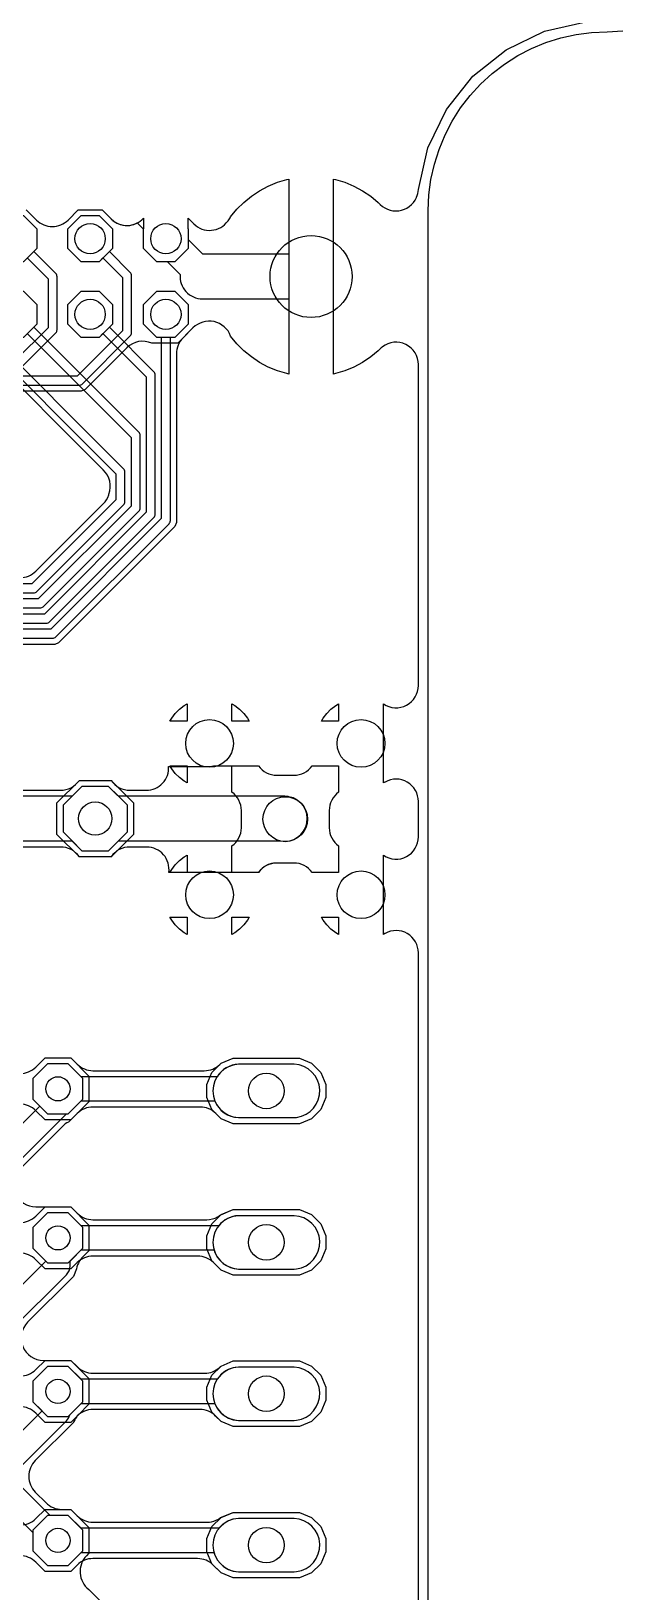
# Model space of a CAD drawing. Header units: millimetres. Extents: x -12 to 258, y 0 to 147.
# Drawn here: x 232.7 to 252.5, y 50.2 to 102.5 of the extents above; entities that cross this region are included whole.
import ezdxf

# ---------------------------------------------------------------- set-up
doc = ezdxf.new("R2010")
doc.units = ezdxf.units.MM

msp = doc.modelspace()

# ---------------------------------------------------------------- linework, layer by layer
at = {"layer": '16_copper'}
for points in [[(245.67, 44.92), (245.67, 71.592, 0.574147), (244.551, 72.245), (244.545, 72.242), (244.495, 72.213), (244.495, 73.54, 0.000022), (244.495, 73.54), (244.495, 74.867, 0.603139), (245.67, 75.488), (245.67, 76.672, 0.574147), (244.551, 77.325), (244.545, 77.322), (244.495, 77.293), (244.495, 78.62, 0.000022), (244.495, 78.62), (244.495, 79.947, 0.603139), (245.67, 80.568), (245.67, 91.331, 0.622555), (244.462, 91.925), (244.452, 91.916, 0.056714), (244.325, 91.797), (244.07, 91.588), (243.796, 91.405), (243.506, 91.249), (243.201, 91.123), (242.886, 91.028), (242.82, 91.014), (242.82, 94.285, 0.000022), (242.82, 94.285), (242.82, 97.556), (242.886, 97.542), (243.201, 97.447), (243.506, 97.321), (243.796, 97.165), (244.07, 96.982), (244.325, 96.773, 0.56465), (245.604, 96.933), (245.61, 96.945, 0.088225), (245.668, 97.207), (245.987, 98.604), (246.606, 99.889), (247.496, 101.004), (248.611, 101.894), (249.896, 102.513), (251.287, 102.83)], [(232.52, 96.52), (232.86, 96.18, 0.414214), (233.92, 96.18), (234.26, 96.52), (235.06, 96.52), (235.364, 96.216, 0.428397), (236.45, 96.242), (236.45, 95.883), (236.438, 95.871), (236.438, 95.239), (236.884, 94.793), (237.516, 94.793), (237.962, 95.239), (237.962, 95.871), (237.95, 95.883), (237.95, 96.242), (238.139, 96.053, 0.463048), (239.279, 96.146), (239.288, 96.159, 0.04966), (239.373, 96.285), (239.582, 96.54), (239.815, 96.773), (240.07, 96.982), (240.344, 97.165), (240.634, 97.321), (240.939, 97.447), (241.254, 97.542), (241.32, 97.556), (241.32, 94.285, 0.000022), (241.32, 94.285), (241.32, 91.014), (241.254, 91.028), (240.939, 91.123), (240.634, 91.249), (240.344, 91.405), (240.07, 91.588), (239.815, 91.797), (239.582, 92.03), (239.373, 92.285, 0.553348), (238.11, 92.56), (237.775, 92.225, 0.198912), (237.556, 91.695), (237.556, 86.029), (237.501, 85.899), (233.601, 81.999), (233.471, 81.944), (215.558, 81.944, 0.198912)], [(214.742, 83.164), (232.979, 83.164, 0.198912), (233.087, 83.208), (236.292, 86.413, 0.198912), (236.336, 86.521), (236.336, 88.951, 0.198912), (236.292, 89.059), (232.767, 92.584), (232.882, 92.699), (232.882, 93.331), (232.436, 93.777)], [(214.953, 82.656), (233.19, 82.656, 0.198912), (233.297, 82.7), (236.8, 86.203, 0.198912), (236.844, 86.31), (236.844, 90.983, 0.198912), (236.8, 91.091), (235.307, 92.584), (235.422, 92.699), (235.422, 93.331), (234.976, 93.777), (234.344, 93.777), (233.898, 93.331), (233.898, 92.699), (234.344, 92.253), (234.976, 92.253), (235.091, 92.368), (236.54, 90.92), (236.54, 86.374), (233.126, 82.96), (214.89, 82.96, 0.198912)], [(215.163, 82.148), (233.4, 82.148, 0.198912), (233.508, 82.192), (237.308, 85.992, 0.198912), (237.352, 86.1), (237.352, 92.253), (237.516, 92.253), (237.962, 92.699), (237.962, 93.331), (237.516, 93.777), (236.884, 93.777), (236.438, 93.331), (236.438, 92.699), (236.884, 92.253), (237.048, 92.253), (237.048, 86.163), (233.337, 82.452), (215.1, 82.452, 0.198912)], [(230.792, 92.392), (235.524, 87.661), (235.524, 86.794), (232.706, 83.976), (214.469, 83.976, 0.198912)], [(214.532, 83.672), (232.769, 83.672, 0.198912), (232.876, 83.716), (235.784, 86.624, 0.198912), (235.828, 86.731), (235.828, 87.724, 0.198912), (235.784, 87.832), (231.052, 92.563)], [(232.551, 92.368), (236.032, 88.888), (236.032, 86.584), (232.916, 83.468), (214.679, 83.468, 0.198912)], [(232.311, 84.18, 0.198912), (232.841, 84.399), (235.101, 86.659, 0.119045), (235.284, 86.959), (235.292, 86.986, 0.29725), (235.101, 87.796), (230.98, 91.917, 0.24088)], [(231.477, 77.049), (233.659, 77.049, 0.252577), (234.299, 77.379), (235.361, 77.379, 0.252577), (236.001, 77.049), (236.544, 77.049, 0.434215), (237.292, 77.85), (238.657, 77.85), (238.737, 77.858), (238.798, 77.87), (240.305, 77.87, 0.243353), (240.917, 77.553), (241.493, 77.553, 0.243252), (242.105, 77.87), (242.995, 77.87), (242.995, 76.98, 0.243353), (242.678, 76.368), (242.678, 75.792, 0.243252), (242.995, 75.18), (242.995, 74.29), (242.105, 74.29, 0.243354), (241.493, 74.607), (240.917, 74.607, 0.243253), (240.305, 74.29), (238.665, 74.29, 0.000022), (238.665, 74.29), (237.299, 74.29, 0.455108), (236.557, 75.143), (236.001, 75.143, 0.252577), (235.361, 74.813), (234.299, 74.813, 0.252577), (233.659, 75.143), (231.932, 75.143, 0.099923)], [(231.932, 75.346), (234.053, 75.346), (234.383, 75.017), (235.277, 75.017), (235.607, 75.346), (241.055, 75.346, 0.997008), (241.326, 76.833), (241.298, 76.838, 0.0366), (241.189, 76.846), (235.607, 76.846), (235.277, 77.175), (234.383, 77.175), (234.053, 76.846), (231.852, 76.846)], [(231.78, 67.763, 0.414214), (232.84, 67.763), (233.149, 68.071), (234.011, 68.071), (234.223, 67.859, 0.198913), (234.754, 67.64), (238.49, 67.64, 0.194198), (239.01, 67.85), (239.02, 67.859), (239.052, 67.891), (239.456, 68.059), (241.684, 68.059), (242.088, 67.891), (242.397, 67.582), (242.564, 67.179), (242.564, 66.741), (242.397, 66.338), (242.088, 66.029), (241.684, 65.861), (239.456, 65.861), (239.052, 66.029), (238.88, 66.201, 0.198914), (238.35, 66.42), (234.754, 66.42, 0.198913), (234.223, 66.201), (234.011, 65.989), (233.149, 65.989), (232.84, 66.297, 0.414214), (231.78, 66.297)], [(231.78, 62.763, 0.414214), (232.84, 62.763), (233.149, 63.071), (234.011, 63.071), (234.223, 62.859, 0.198913), (234.754, 62.64), (238.57, 62.64, 0.128406), (238.936, 62.736), (238.961, 62.749, 0.031694), (239.04, 62.806), (239.456, 62.979), (241.684, 62.979), (242.088, 62.811), (242.397, 62.502), (242.564, 62.099), (242.564, 61.661), (242.397, 61.258), (242.088, 60.949), (241.684, 60.781), (239.456, 60.781), (239.052, 60.949), (238.8, 61.201, 0.198913), (238.27, 61.42), (234.754, 61.42, 0.198913), (234.223, 61.201), (234.011, 60.989), (233.149, 60.989), (232.84, 61.297, 0.414214), (231.78, 61.297)], [(231.78, 57.613, 0.414214), (232.84, 57.613), (233.149, 57.921), (234.011, 57.921), (234.223, 57.709, 0.198913), (234.754, 57.49), (238.5, 57.49, 0.184647), (239, 57.681), (239.02, 57.7, 0.014251), (239.052, 57.731), (239.456, 57.899), (241.684, 57.899), (242.088, 57.731), (242.397, 57.422), (242.564, 57.019), (242.564, 56.581), (242.397, 56.178), (242.088, 55.869), (241.684, 55.701), (239.456, 55.701), (239.052, 55.869), (238.87, 56.051, 0.198914), (238.34, 56.27), (234.754, 56.27, 0.198913), (234.223, 56.051), (234.011, 55.839), (233.149, 55.839), (232.84, 56.147, 0.414214), (231.78, 56.147)], [(231.78, 52.613, 0.414214), (232.84, 52.613), (233.149, 52.921), (234.011, 52.921), (234.223, 52.709, 0.198912), (234.754, 52.49), (238.58, 52.49, 0.105278), (238.885, 52.555), (238.911, 52.566, 0.048353), (239.037, 52.645), (239.456, 52.819), (241.684, 52.819), (242.088, 52.651), (242.397, 52.342), (242.564, 51.939), (242.564, 51.501), (242.397, 51.098), (242.088, 50.789), (241.684, 50.621), (239.456, 50.621), (239.052, 50.789), (238.79, 51.051, 0.198913), (238.26, 51.27), (234.754, 51.27, 0.198912), (234.223, 51.051), (234.011, 50.839), (233.149, 50.839), (232.84, 51.147, 0.414214), (231.78, 51.147)]]:
    msp.add_lwpolyline(points, format="xyb", dxfattribs=at)
for points in [[(232.882, 95.239), (232.882, 95.871), (232.436, 96.317), (231.804, 96.317), (231.358, 95.871), (231.358, 95.239), (231.804, 94.793), (232.436, 94.793)], [(235.422, 95.239), (235.422, 95.871), (234.976, 96.317), (234.344, 96.317), (233.898, 95.871), (233.898, 95.239), (234.344, 94.793), (234.976, 94.793)], [(237.338, 79.37), (237.395, 79.468), (237.517, 79.627), (237.658, 79.768), (237.817, 79.89), (237.915, 79.947), (237.915, 79.37)], [(239.415, 79.37), (239.415, 79.947), (239.513, 79.89), (239.672, 79.768), (239.813, 79.627), (239.935, 79.468), (239.992, 79.37)], [(242.418, 79.37), (242.475, 79.468), (242.597, 79.627), (242.738, 79.768), (242.897, 79.89), (242.995, 79.947), (242.995, 79.37)], [(237.817, 72.27), (237.658, 72.392), (237.517, 72.533), (237.395, 72.692), (237.338, 72.79), (237.915, 72.79), (237.915, 72.213)], [(239.415, 72.79), (239.992, 72.79), (239.935, 72.692), (239.813, 72.533), (239.672, 72.392), (239.513, 72.27), (239.415, 72.213)], [(242.897, 72.27), (242.738, 72.392), (242.597, 72.533), (242.475, 72.692), (242.418, 72.79), (242.995, 72.79), (242.995, 72.213)]]:
    msp.add_lwpolyline(points, close=True, dxfattribs=at)
for points in [[(241.582, 66.071, 0.916332), (241.504, 67.855), (239.636, 67.855, 0.246449), (238.916, 67.436), (234.359, 67.436), (233.927, 67.868), (233.233, 67.868), (232.742, 67.377), (232.742, 66.683), (233.233, 66.192), (233.927, 66.192), (234.359, 66.624), (238.844, 66.624, 0.293587), (239.636, 66.065), (241.504, 66.065)], [(241.582, 60.991, 0.916332), (241.504, 62.775), (239.636, 62.775, 0.217564), (238.973, 62.436), (234.359, 62.436), (233.927, 62.868), (233.233, 62.868), (232.742, 62.377), (232.742, 61.683), (233.233, 61.192), (233.927, 61.192), (234.359, 61.624), (238.816, 61.624, 0.31946), (239.636, 60.985), (241.504, 60.985)], [(241.582, 55.911, 0.916332), (241.504, 57.695), (239.636, 57.695, 0.242942), (238.922, 57.286), (234.359, 57.286), (233.927, 57.718), (233.233, 57.718), (232.742, 57.227), (232.742, 56.533), (233.233, 56.042), (233.927, 56.042), (234.359, 56.474), (238.841, 56.474, 0.296815), (239.636, 55.905), (241.504, 55.905)], [(241.582, 50.831, 0.916332), (241.504, 52.615), (239.636, 52.615, 0.213751), (238.981, 52.286), (234.359, 52.286), (233.927, 52.718), (233.233, 52.718), (232.742, 52.227), (232.742, 51.533), (233.233, 51.042), (233.927, 51.042), (234.359, 51.474), (238.814, 51.474, 0.322647), (239.636, 50.825), (241.504, 50.825)]]:
    msp.add_lwpolyline(points, format="xyb", close=True, dxfattribs=at)
at = {"layer": '1_copper'}
for points in [[(245.67, 44.92), (245.67, 71.592, 0.574147), (244.551, 72.245), (244.545, 72.242), (244.495, 72.213), (244.495, 73.54, 0.000022), (244.495, 73.54), (244.495, 74.867, 0.603139), (245.67, 75.488), (245.67, 76.672, 0.574147), (244.551, 77.325), (244.545, 77.322), (244.495, 77.293), (244.495, 78.62, 0.000022), (244.495, 78.62), (244.495, 79.947, 0.603139), (245.67, 80.568), (245.67, 91.331, 0.622555), (244.462, 91.925), (244.452, 91.916, 0.056714), (244.325, 91.797), (244.07, 91.588), (243.796, 91.405), (243.506, 91.249), (243.201, 91.123), (242.886, 91.028), (242.82, 91.014), (242.82, 94.285, 0.000022), (242.82, 94.285), (242.82, 97.556), (242.886, 97.542), (243.201, 97.447), (243.506, 97.321), (243.796, 97.165), (244.07, 96.982), (244.325, 96.773, 0.564636), (245.604, 96.933), (245.61, 96.945, 0.088225), (245.668, 97.207), (245.987, 98.604), (246.606, 99.889), (247.496, 101.004), (248.611, 101.894), (249.896, 102.513), (251.287, 102.83)], [(232.52, 96.52), (232.86, 96.18, 0.414214), (233.92, 96.18), (234.26, 96.52), (235.06, 96.52), (235.364, 96.216, 0.327918), (236.242, 96.082), (236.446, 95.878), (236.438, 95.871), (236.438, 95.239), (236.884, 94.793), (237.244, 94.793), (237.681, 94.355, 0.442025), (238.427, 93.535), (241.32, 93.535), (241.32, 91.014), (241.254, 91.028), (240.939, 91.123), (240.634, 91.249), (240.344, 91.405), (240.07, 91.588), (239.815, 91.797), (239.582, 92.03), (239.373, 92.285, 0.553348), (238.11, 92.56), (237.6, 92.05), (236.727, 92.05, 0.308725), (235.896, 91.893), (234.493, 90.491), (234.363, 90.436), (231.787, 90.436, 0.198912)], [(231.392, 90.64), (234.292, 90.64, 0.198912), (234.4, 90.684), (236.008, 92.292, 0.198912), (236.052, 92.4), (236.052, 94.315, 0.198912), (236.008, 94.423), (235.307, 95.124), (235.422, 95.239), (235.422, 95.871), (234.976, 96.317), (234.344, 96.317), (233.898, 95.871), (233.898, 95.239), (234.344, 94.793), (234.976, 94.793), (235.091, 94.908), (235.748, 94.252), (235.748, 92.463), (234.229, 90.944), (231.329, 90.944, 0.198912)], [(232.308, 91.192), (233.508, 92.392, 0.198912), (233.552, 92.5), (233.552, 94.275, 0.198912), (233.508, 94.383), (232.767, 95.124), (232.882, 95.239), (232.882, 95.871), (232.436, 96.317)], [(231.78, 67.763, 0.414214), (232.84, 67.763), (233.149, 68.071), (234.011, 68.071), (234.621, 67.461), (234.621, 66.599), (233.937, 65.915, 0.084875), (233.731, 65.769), (232.314, 64.352, 0.66818), (232.844, 63.071), (234.011, 63.071), (234.621, 62.461), (234.621, 61.599), (234.409, 61.387, 0.050059), (234.314, 61.271), (234.3, 61.247, 0.090449), (234.202, 60.989), (234.097, 60.735), (232.564, 59.202, 0.66818), (233.094, 57.921), (234.011, 57.921), (234.621, 57.311), (234.621, 56.449), (234.265, 56.093, 0.068579), (234.142, 55.929), (234.111, 55.868, 0.011624), (234.097, 55.835), (232.822, 54.56, 0.414214), (232.822, 53.5), (233.181, 53.141, 0.198912), (233.711, 52.921), (234.011, 52.921), (234.621, 52.311), (234.621, 51.449), (234.534, 51.362, 0.444678), (234.614, 50.233), (238.864, 45.983, 0.303347)]]:
    msp.add_lwpolyline(points, format="xyb", dxfattribs=at)
for points in [[(237.962, 95.871), (237.95, 95.883), (237.95, 96.242), (238.139, 96.053, 0.463048), (239.279, 96.146), (239.288, 96.159, 0.04966), (239.373, 96.285), (239.582, 96.54), (239.815, 96.773), (240.07, 96.982), (240.344, 97.165), (240.634, 97.321), (240.939, 97.447), (241.254, 97.542), (241.32, 97.556), (241.32, 95.035), (238.438, 95.035), (237.962, 95.511)], [(239.415, 74.29), (239.415, 75.18, 0.243354), (239.732, 75.792), (239.732, 76.368, 0.243253), (239.415, 76.98), (239.415, 77.87), (240.305, 77.87, 0.243353), (240.917, 77.553), (241.493, 77.553, 0.243252), (242.105, 77.87), (242.995, 77.87), (242.995, 76.98, 0.243353), (242.678, 76.368), (242.678, 75.792, 0.243252), (242.995, 75.18), (242.995, 74.29), (242.105, 74.29, 0.243354), (241.493, 74.607), (240.917, 74.607), (240.909, 74.606), (240.901, 74.607), (240.875, 74.605), (240.849, 74.604), (240.841, 74.603), (240.833, 74.602), (240.807, 74.598), (240.781, 74.594), (240.773, 74.593), (240.765, 74.591), (240.74, 74.585), (240.714, 74.579), (240.707, 74.576), (240.699, 74.574), (240.674, 74.566), (240.649, 74.557), (240.642, 74.554), (240.635, 74.552), (240.61, 74.541), (240.586, 74.53), (240.579, 74.526), (240.572, 74.523), (240.549, 74.51), (240.526, 74.497), (240.52, 74.493), (240.513, 74.489), (240.492, 74.474), (240.47, 74.459), (240.464, 74.454), (240.457, 74.449), (240.437, 74.432), (240.417, 74.416), (240.411, 74.41), (240.405, 74.405), (240.387, 74.386), (240.368, 74.368), (240.363, 74.362), (240.357, 74.356), (240.341, 74.336), (240.323, 74.315), (240.319, 74.309), (240.314, 74.303), (240.305, 74.29)], [(241.582, 66.071, 0.916332), (241.504, 67.855), (239.636, 67.855, 0.957293), (239.636, 66.065), (241.504, 66.065)], [(231.73, 58.824, 0.19886), (232.017, 58.943), (233.867, 60.793, 0.198912), (233.986, 61.08), (233.986, 61.251), (234.418, 61.683), (234.418, 62.377), (233.927, 62.868), (233.233, 62.868), (232.742, 62.377), (232.742, 61.683), (233.174, 61.251), (233.174, 61.248), (231.562, 59.636), (220.96, 59.636, 0.920803), (220.893, 58.829), (220.96, 58.824), (231.73, 58.824)], [(241.582, 60.991, 0.916332), (241.504, 62.775), (239.636, 62.775, 0.957293), (239.636, 60.985), (241.504, 60.985)], [(232, 54.194, 0.19886), (232.287, 54.313), (233.867, 55.893, 0.141443), (233.976, 56.09), (234.418, 56.533), (234.418, 57.227), (233.927, 57.718), (233.233, 57.718), (232.742, 57.227), (232.742, 56.533), (233.05, 56.225), (231.832, 55.006), (222.258, 55.006), (221.247, 56.017, 1), (220.673, 55.443), (221.803, 54.313, 0.198912), (222.09, 54.194), (232, 54.194)], [(241.582, 55.911, 0.916332), (241.504, 57.695), (239.636, 57.695, 0.957293), (239.636, 55.905), (241.504, 55.905)], [(234.418, 51.533), (234.418, 52.227), (233.927, 52.718), (233.317, 52.718), (232.247, 53.787, 0.198912), (231.96, 53.906), (222.23, 53.906, 0.198912), (221.943, 53.787), (220.673, 52.517, 1), (221.247, 51.943), (222.398, 53.094), (231.792, 53.094), (232.742, 52.143), (232.742, 51.533), (233.233, 51.042), (233.927, 51.042)], [(241.582, 50.831, 0.916332), (241.504, 52.615), (239.636, 52.615, 0.957293), (239.636, 50.825), (241.504, 50.825)]]:
    msp.add_lwpolyline(points, format="xyb", close=True, dxfattribs=at)
for points in [[(232.551, 94.908), (233.248, 94.212), (233.248, 92.563), (232.137, 91.452)], [(231.787, 64.113), (233.867, 66.192), (233.927, 66.192), (234.418, 66.683), (234.418, 67.377), (233.927, 67.868), (233.233, 67.868), (232.742, 67.377), (232.742, 66.683), (232.975, 66.45), (231.332, 64.806)]]:
    msp.add_lwpolyline(points, dxfattribs=at)
for points in [[(232.882, 92.699), (232.882, 93.331), (232.436, 93.777), (231.804, 93.777), (231.358, 93.331), (231.358, 92.699), (231.804, 92.253), (232.436, 92.253)], [(235.422, 92.699), (235.422, 93.331), (234.976, 93.777), (234.344, 93.777), (233.898, 93.331), (233.898, 92.699), (234.344, 92.253), (234.976, 92.253)], [(237.962, 92.699), (237.962, 93.331), (237.516, 93.777), (236.884, 93.777), (236.438, 93.331), (236.438, 92.699), (236.884, 92.253), (237.516, 92.253)], [(237.338, 79.37), (237.395, 79.468), (237.517, 79.627), (237.658, 79.768), (237.817, 79.89), (237.915, 79.947), (237.915, 79.37)], [(239.415, 79.37), (239.415, 79.947), (239.513, 79.89), (239.672, 79.768), (239.813, 79.627), (239.935, 79.468), (239.992, 79.37)], [(242.418, 79.37), (242.475, 79.468), (242.597, 79.627), (242.738, 79.768), (242.897, 79.89), (242.995, 79.947), (242.995, 79.37)], [(237.817, 77.35), (237.658, 77.472), (237.517, 77.613), (237.395, 77.772), (237.338, 77.87), (237.915, 77.87), (237.915, 77.293)], [(234.299, 74.813), (233.547, 75.565), (233.547, 76.627), (234.299, 77.379), (235.361, 77.379), (236.113, 76.627), (236.113, 75.565), (235.361, 74.813)], [(235.91, 75.649), (235.91, 76.543), (235.277, 77.175), (234.383, 77.175), (233.751, 76.543), (233.751, 75.649), (234.383, 75.017), (235.277, 75.017)], [(237.338, 74.29), (237.395, 74.388), (237.517, 74.547), (237.658, 74.688), (237.817, 74.81), (237.915, 74.867), (237.915, 74.29)], [(237.817, 72.27), (237.658, 72.392), (237.517, 72.533), (237.395, 72.692), (237.338, 72.79), (237.915, 72.79), (237.915, 72.213)], [(239.415, 72.79), (239.992, 72.79), (239.935, 72.692), (239.813, 72.533), (239.672, 72.392), (239.513, 72.27), (239.415, 72.213)], [(242.897, 72.27), (242.738, 72.392), (242.597, 72.533), (242.475, 72.692), (242.418, 72.79), (242.995, 72.79), (242.995, 72.213)], [(239.456, 65.861), (239.052, 66.029), (238.743, 66.338), (238.576, 66.741), (238.576, 67.179), (238.743, 67.582), (239.052, 67.891), (239.456, 68.059), (241.684, 68.059), (242.088, 67.891), (242.397, 67.582), (242.564, 67.179), (242.564, 66.741), (242.397, 66.338), (242.088, 66.029), (241.684, 65.861)], [(239.456, 60.781), (239.052, 60.949), (238.743, 61.258), (238.576, 61.661), (238.576, 62.099), (238.743, 62.502), (239.052, 62.811), (239.456, 62.979), (241.684, 62.979), (242.088, 62.811), (242.397, 62.502), (242.564, 62.099), (242.564, 61.661), (242.397, 61.258), (242.088, 60.949), (241.684, 60.781)], [(239.456, 55.701), (239.052, 55.869), (238.743, 56.178), (238.576, 56.581), (238.576, 57.019), (238.743, 57.422), (239.052, 57.731), (239.456, 57.899), (241.684, 57.899), (242.088, 57.731), (242.397, 57.422), (242.564, 57.019), (242.564, 56.581), (242.397, 56.178), (242.088, 55.869), (241.684, 55.701)], [(239.456, 50.621), (239.052, 50.789), (238.743, 51.098), (238.576, 51.501), (238.576, 51.939), (238.743, 52.342), (239.052, 52.651), (239.456, 52.819), (241.684, 52.819), (242.088, 52.651), (242.397, 52.342), (242.564, 51.939), (242.564, 51.501), (242.397, 51.098), (242.088, 50.789), (241.684, 50.621)]]:
    msp.add_lwpolyline(points, close=True, dxfattribs=at)
at = {"layer": 'drills_PTH'}
for centre, radius in [((234.66, 95.555), 0.508), ((237.2, 95.555), 0.508), ((242.07, 94.285), 1.375), ((234.66, 93.015), 0.508), ((237.2, 93.015), 0.508), ((238.665, 78.62), 0.8), ((243.745, 78.62), 0.8), ((234.83, 76.096), 0.559), ((241.205, 76.08), 0.75), ((238.665, 73.54), 0.8), ((243.745, 73.54), 0.8), ((240.57, 66.96), 0.597), ((233.58, 67.03), 0.406), ((233.58, 62.03), 0.406), ((240.57, 61.88), 0.597), ((233.58, 56.88), 0.406), ((240.57, 56.8), 0.597), ((233.58, 51.88), 0.406), ((240.57, 51.72), 0.597)]:
    msp.add_circle(centre, radius, dxfattribs=at)
at = {"layer": 'outline'}
msp.add_lwpolyline([(246, 3), (246, 96.5), (246.023, 97.023), (246.091, 97.542), (246.204, 98.053), (246.362, 98.552), (246.562, 99.036), (246.804, 99.5), (247.085, 99.941), (247.404, 100.357), (247.757, 100.743), (248.143, 101.096), (248.559, 101.415), (249, 101.696), (249.464, 101.938), (249.948, 102.138), (250.447, 102.296), (250.958, 102.409), (251.477, 102.477), (252, 102.5), (252.523, 102.523)], dxfattribs=at)

doc.saveas('drawing.dxf')
